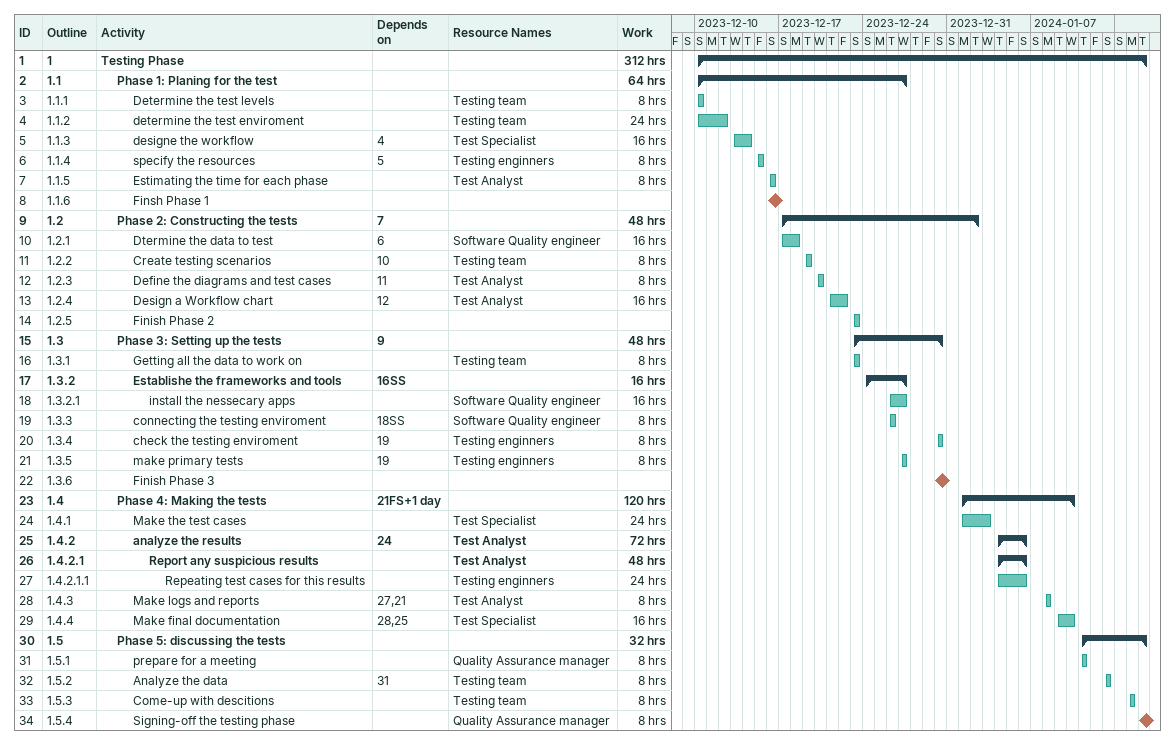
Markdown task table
| ID | WBS | Task | Start | Finish | Predecessors | Resources | Work (h) |
|---|---|---|---|---|---|---|---|
| 1 | 1 | **Testing Phase** | 2023-12-10 | 2024-01-16 |  |  | 312 |
| 2 | 1.1 | **Phase 1: Planing for the test** | 2023-12-10 | 2023-12-27 |  |  | 64 |
| 3 | 1.1.1 | Determine the test levels | 2023-12-10 | 2023-12-10 |  | Testing team | 8 |
| 4 | 1.1.2 | determine the test enviroment | 2023-12-10 | 2023-12-12 |  | Testing team | 24 |
| 5 | 1.1.3 | designe the workflow | 2023-12-13 | 2023-12-14 | 4 | Test Specialist | 16 |
| 6 | 1.1.4 | specify the resources | 2023-12-15 | 2023-12-15 | 5 | Testing enginners | 8 |
| 7 | 1.1.5 | Estimating the time for each phase | 2023-12-16 | 2023-12-16 |  | Test Analyst | 8 |
| 8 | 1.1.6 | Finsh Phase 1 (milestone) | 2023-12-16 | 2023-12-16 |  |  |  |
| 9 | 1.2 | **Phase 2: Constructing the tests** | 2023-12-17 | 2024-01-02 | 7 |  | 48 |
| 10 | 1.2.1 | Dtermine the data to test | 2023-12-17 | 2023-12-18 | 6 | Software Quality engineer | 16 |
| 11 | 1.2.2 | Create testing scenarios | 2023-12-19 | 2023-12-19 | 10 | Testing team | 8 |
| 12 | 1.2.3 | Define the diagrams and test cases | 2023-12-20 | 2023-12-20 | 11 | Test Analyst | 8 |
| 13 | 1.2.4 | Design a Workflow chart | 2023-12-21 | 2023-12-22 | 12 | Test Analyst | 16 |
| 14 | 1.2.5 | Finish Phase 2 | 2023-12-23 | 2023-12-23 |  |  |  |
| 15 | 1.3 | **Phase 3: Setting up the tests** | 2023-12-23 | 2023-12-30 | 9 |  | 48 |
| 16 | 1.3.1 | Getting all the data to work on | 2023-12-23 | 2023-12-23 |  | Testing team | 8 |
| 17 | 1.3.2 | **Establishe the frameworks and tools** | 2023-12-24 | 2023-12-27 | 16SS |  | 16 |
| 18 | 1.3.2.1 | install the nessecary apps | 2023-12-26 | 2023-12-27 |  | Software Quality engineer | 16 |
| 19 | 1.3.3 | connecting the testing enviroment | 2023-12-26 | 2023-12-26 | 18SS | Software Quality engineer | 8 |
| 20 | 1.3.4 | check the testing enviroment | 2023-12-30 | 2023-12-30 | 19 | Testing enginners | 8 |
| 21 | 1.3.5 | make primary tests | 2023-12-27 | 2023-12-27 | 19 | Testing enginners | 8 |
| 22 | 1.3.6 | Finish Phase 3 (milestone) | 2023-12-30 | 2023-12-30 |  |  |  |
| 23 | 1.4 | **Phase 4: Making the tests** | 2024-01-01 | 2024-01-10 | 21FS+1d |  | 120 |
| 24 | 1.4.1 | Make the test cases | 2024-01-01 | 2024-01-03 |  | Test Specialist | 24 |
| 25 | 1.4.2 | **analyze the results** | 2024-01-04 | 2024-01-06 | 24 | Test Analyst | 72 |
| 26 | 1.4.2.1 | **Report any suspicious results** | 2024-01-04 | 2024-01-06 |  | Test Analyst | 48 |
| 27 | 1.4.2.1.1 | Repeating test cases for this results | 2024-01-04 | 2024-01-06 |  | Testing enginners | 24 |
| 28 | 1.4.3 | Make logs and reports | 2024-01-08 | 2024-01-08 | 27, 21 | Test Analyst | 8 |
| 29 | 1.4.4 | Make final documentation | 2024-01-09 | 2024-01-10 | 28, 25 | Test Specialist | 16 |
| 30 | 1.5 | **Phase 5: discussing the tests** | 2024-01-11 | 2024-01-16 |  |  | 32 |
| 31 | 1.5.1 | prepare for a meeting | 2024-01-11 | 2024-01-11 |  | Quality Assurance manager | 8 |
| 32 | 1.5.2 | Analyze the data | 2024-01-13 | 2024-01-13 | 31 | Testing team | 8 |
| 33 | 1.5.3 | Come-up with descitions | 2024-01-15 | 2024-01-15 |  | Testing team | 8 |
| 34 | 1.5.4 | Signing-off the testing phase (milestone) | 2024-01-16 | 2024-01-16 |  | Quality Assurance manager | 8 |
